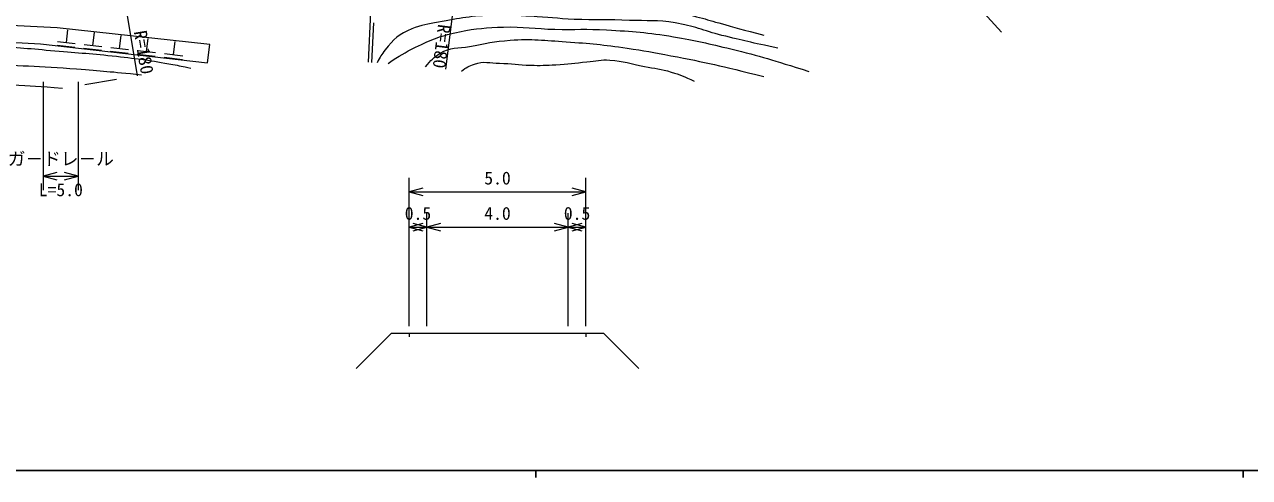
# Model space of a CAD drawing. Units: millimetres on the paper, with parts at other scales. Extents: x 40 to 680, y 20 to 380.
# Drawn here: x 195.7 to 368.9, y 204 to 268.1 of the extents above; entities that cross this region are included whole.
import ezdxf
from ezdxf.enums import TextEntityAlignment as Align

# ---------------------------------------------------------------- set-up
doc = ezdxf.new("R2010")
doc.units = ezdxf.units.MM
doc.layers.add('M-BGD', color=7, linetype='Continuous', lineweight=18)
doc.layers.add('M-TTL-BAND', color=7, linetype='Continuous', lineweight=25)
doc.styles.add('ＭＳ ゴシック', font='')
doc.styles.get('ＭＳ ゴシック').set_extended_font_data('MS Gothic')

msp = doc.modelspace()

# ---------------------------------------------------------------- linework, layer by layer
at = {"layer": 'M-BGD'}
for p, q in [((258.925, 291.603), (255.206, 261.835)), ((206.613, 290.475), (211.613, 260.894)), ((333.836, 267.055), (329.07, 272.309)), ((200.278, 267.663), (177.824, 268.822)), ((244.598, 269.884), (244.245, 262.797)), ((221.889, 265.321), (200.278, 267.663)), ((201.585, 265.594), (201.792, 267.398)), ((205.341, 265.168), (205.551, 266.991)), ((245.023, 268.374), (244.744, 262.773)), ((176.314, 266.571), (197.946, 265.406)), ((197.946, 265.406), (221.552, 262.696)), ((200.281, 265.238), (202.775, 264.952)), ((200.338, 265.737), (202.832, 265.451)), ((204.082, 265.312), (206.6, 265.023)), ((209.121, 264.739), (209.333, 266.581)), ((212.925, 264.307), (213.139, 266.169)), ((216.753, 263.872), (216.969, 265.754)), ((221.552, 262.696), (221.889, 265.321)), ((204.025, 264.809), (206.542, 264.52)), ((207.792, 264.376), (210.333, 264.085)), ((207.85, 264.885), (210.392, 264.593)), ((211.583, 263.941), (214.149, 263.647)), ((211.642, 264.454), (214.208, 264.16)), ((215.399, 263.503), (217.988, 263.206)), ((215.458, 264.021), (218.048, 263.724)), ((198.326, 260.038), (198.326, 244.663)), ((203.275, 260.038), (203.275, 244.663)), ((204.199, 259.641), (208.655, 260.394)), ((200.258, 247.181), (198.326, 246.663)), ((198.326, 246.663), (203.275, 246.663)), ((198.326, 246.663), (200.258, 246.145)), ((203.275, 246.663), (201.343, 247.181)), ((201.343, 246.145), (203.275, 246.663)), ((250.06, 225.437), (250.06, 246.437)), ((275.06, 225.437), (275.06, 246.437)), ((251.992, 244.955), (250.06, 244.437)), ((250.06, 244.437), (275.06, 244.437)), ((250.06, 244.437), (251.992, 243.92)), ((275.06, 244.437), (273.129, 244.955)), ((273.129, 243.92), (275.06, 244.437)), ((252.56, 225.437), (252.56, 241.437)), ((252.56, 230.437), (252.56, 241.437)), ((272.56, 225.437), (272.56, 241.437)), ((272.56, 230.437), (272.56, 241.437)), ((251.992, 239.955), (250.06, 239.437)), ((250.06, 239.437), (252.56, 239.437)), ((250.06, 239.437), (251.992, 238.92)), ((252.56, 239.437), (250.629, 239.955)), ((250.629, 238.92), (252.56, 239.437)), ((254.492, 239.955), (252.56, 239.437)), ((252.56, 239.437), (272.56, 239.437)), ((252.56, 239.437), (254.492, 238.92)), ((272.56, 239.437), (270.629, 239.955)), ((270.629, 238.92), (272.56, 239.437)), ((274.492, 239.955), (272.56, 239.437)), ((272.56, 239.437), (275.06, 239.437)), ((272.56, 239.437), (274.492, 238.92)), ((275.06, 239.437), (273.129, 239.955)), ((273.129, 238.92), (275.06, 239.437)), ((247.56, 224.437), (242.56, 219.437)), ((247.56, 224.437), (277.56, 224.437)), ((250.06, 224.437), (250.06, 223.937)), ((275.06, 224.437), (275.06, 223.937)), ((277.56, 224.437), (282.56, 219.437))]:
    msp.add_line(p, q, dxfattribs=at)
for points, knots in [([(262.119, 271.314), (263.684, 271.262), (264.099, 271.241), (265.367, 271.167), (267.357, 271.052), (268.467, 270.914), (270.454, 270.744), (272.229, 270.591), (273.22, 270.455), (274.998, 270.342), (276.581, 270.242), (277.469, 270.159), (279.055, 270.165), (280.293, 270.17), (280.982, 270.347), (282.219, 270.339), (283.777, 270.328), (284.653, 270.276), (286.198, 270.081), (287.968, 269.857), (288.955, 269.671), (290.688, 269.248), (291.931, 268.945), (292.609, 268.703), (293.841, 268.359), (296.331, 267.663), (297.122, 267.458), (300.229, 266.625)], [0, 0, 0, 0, 1, 1, 1, 2, 2, 2, 3, 3, 3, 4, 4, 4, 5, 5, 5, 6, 6, 6, 7, 7, 7, 8, 8, 8, 9, 9, 9, 9]), ([(302.224, 264.78), (298.387, 265.617), (297.371, 265.831), (294.285, 266.608), (291.687, 267.262), (290.306, 267.961), (287.661, 268.383), (285.17, 268.781), (283.733, 268.634), (281.212, 268.729), (278.159, 268.844), (276.443, 268.735), (273.39, 268.872), (271.016, 268.978), (269.694, 269.176), (267.32, 269.299), (265.254, 269.406), (264.094, 269.529), (262.026, 269.467), (258.946, 269.376), (257.233, 269.016), (254.2, 268.477), (252.702, 268.211), (251.835, 268.087), (250.423, 267.521), (248.69, 266.826), (247.807, 266.038), (246.679, 264.551), (246.17, 263.879), (245.948, 263.582), (245.527, 262.727)], [0, 0, 0, 0, 1, 1, 1, 2, 2, 2, 3, 3, 3, 4, 4, 4, 5, 5, 5, 6, 6, 6, 7, 7, 7, 8, 8, 8, 9, 9, 9, 10, 10, 10, 10]), ([(134.678, 262.379), (136.051, 263.599), (136.437, 263.956), (137.643, 264.868), (138.615, 265.603), (139.083, 266.167), (140.199, 266.66), (141.173, 267.09), (141.824, 267.057), (142.887, 267.111), (143.784, 267.157), (144.298, 267.14), (145.183, 266.991), (146.399, 266.786), (147.017, 266.385), (148.229, 266.16), (149.388, 265.945), (150.063, 266.007), (151.242, 265.973), (152.868, 265.925), (153.78, 265.925), (155.406, 265.957), (158.074, 266.008), (159.563, 266.243), (162.232, 266.235), (164.443, 266.228), (165.68, 266.154), (167.891, 266.093), (172.973, 265.952), (175.822, 265.929), (180.901, 265.707), (184.934, 265.531), (187.193, 265.419), (191.22, 265.148), (194.636, 264.917), (196.545, 264.719), (199.956, 264.426), (203.361, 264.132), (205.273, 264.017), (208.669, 263.639), (211.79, 263.292), (213.539, 263.066), (216.625, 262.483), (217.621, 262.294), (217.953, 262.239), (219.168, 261.974)], [0, 0, 0, 0, 1, 1, 1, 2, 2, 2, 3, 3, 3, 4, 4, 4, 5, 5, 5, 6, 6, 6, 7, 7, 7, 8, 8, 8, 9, 9, 9, 10, 10, 10, 11, 11, 11, 12, 12, 12, 13, 13, 13, 14, 14, 14, 15, 15, 15, 15]), ([(247.076, 262.626), (248.796, 263.789), (249.389, 264.131), (250.969, 264.919), (253.28, 266.071), (254.678, 266.588), (257.207, 267.11), (259.59, 267.602), (260.969, 267.7), (263.402, 267.774), (266.247, 267.861), (267.838, 267.533), (270.684, 267.463), (273.535, 267.393), (275.138, 267.551), (277.984, 267.385), (281.693, 267.168), (283.782, 267.031), (287.446, 266.417), (290.638, 265.882), (292.402, 265.442), (295.548, 264.683), (299.904, 263.632), (301.348, 263.141), (306.573, 261.511)], [0, 0, 0, 0, 1, 1, 1, 2, 2, 2, 3, 3, 3, 4, 4, 4, 5, 5, 5, 6, 6, 6, 7, 7, 7, 8, 8, 8, 8]), ([(252.398, 262.159), (253.121, 263.096), (253.529, 263.491), (254.458, 264.083), (255.861, 264.979), (256.98, 264.705), (258.613, 265.03), (260.835, 265.472), (262.086, 265.751), (264.346, 265.918), (267.44, 266.146), (269.191, 265.899), (272.287, 265.693), (275.653, 265.47), (277.538, 265.28), (280.876, 264.794), (283.304, 264.441), (284.654, 264.175), (287.067, 263.728), (292.249, 262.769), (293.936, 262.303), (300.237, 260.799)], [0, 0, 0, 0, 1, 1, 1, 2, 2, 2, 3, 3, 3, 4, 4, 4, 5, 5, 5, 6, 6, 6, 7, 7, 7, 7]), ([(212.188, 260.99), (207.783, 261.433), (206.614, 261.531), (203.035, 261.801), (197.728, 262.2), (194.746, 262.29), (189.428, 262.494), (184.985, 262.664), (182.493, 262.726), (178.047, 262.72), (172.503, 262.713), (169.402, 262.346), (163.858, 262.327), (159.138, 262.311), (156.496, 262.482), (151.778, 262.607), (148.62, 262.69), (146.831, 263.243), (143.694, 262.866), (142.567, 262.731), (141.93, 262.595), (140.868, 262.199), (139.897, 261.837), (139.323, 261.656), (138.466, 261.075), (137.578, 260.472), (137.27, 260.1), (136.483, 259.171)], [0, 0, 0, 0, 1, 1, 1, 2, 2, 2, 3, 3, 3, 4, 4, 4, 5, 5, 5, 6, 6, 6, 7, 7, 7, 8, 8, 8, 9, 9, 9, 9]), ([(257.45, 261.554), (258.172, 262.082), (258.526, 262.26), (259.294, 262.538), (260.604, 263.011), (261.466, 262.675), (262.859, 262.659), (264.569, 262.639), (265.519, 262.426), (267.228, 262.375), (268.623, 262.334), (269.406, 262.366), (270.801, 262.434), (272.528, 262.519), (273.486, 262.696), (275.21, 262.847), (276.472, 262.957), (277.179, 263.209), (278.443, 263.116), (280.378, 262.973), (281.424, 262.582), (283.327, 262.204), (284.816, 261.909), (285.68, 261.86), (287.13, 261.412), (288.437, 261.008), (288.915, 260.798), (290.385, 260.117)], [0, 0, 0, 0, 1, 1, 1, 2, 2, 2, 3, 3, 3, 4, 4, 4, 5, 5, 5, 6, 6, 6, 7, 7, 7, 8, 8, 8, 9, 9, 9, 9]), ([(144.67, 257.404), (145.918, 257.971), (146.377, 258.106), (147.51, 258.44), (149.931, 259.154), (151.415, 258.978), (153.933, 259.132), (155.833, 259.248), (156.9, 259.278), (158.803, 259.311), (161.717, 259.361), (163.35, 259.233), (166.264, 259.252), (173.501, 259.298), (177.551, 259.637), (184.789, 259.666), (188.344, 259.681), (190.339, 259.723), (193.891, 259.577), (196.688, 259.462), (197.618, 259.402), (201.045, 259.131)], [0, 0, 0, 0, 1, 1, 1, 2, 2, 2, 3, 3, 3, 4, 4, 4, 5, 5, 5, 6, 6, 6, 7, 7, 7, 7])]:
    msp.add_open_spline(points, degree=3, knots=knots, dxfattribs=at)
at = {"layer": 'M-TTL-BAND'}
for p, q in [((40, 205), (579, 205)), ((268, 205), (268, 204)), ((368, 205), (368, 204))]:
    msp.add_line(p, q, dxfattribs=at)

# ---------------------------------------------------------------- texts
at = {"layer": 'M-BGD', "style": 'ＭＳ ゴシック'}
msp.add_text('R=180', height=1.833, rotation=279.593, dxfattribs=at).set_placement((211.613, 260.894), align=Align.BOTTOM_RIGHT)
msp.add_text('R=180', height=1.833, rotation=262.879, dxfattribs=at).set_placement((255.206, 261.835), align=Align.TOP_RIGHT)
for s, p in [('ガ－ドレ－ル', (200.8, 247.663)), ('5.0', (262.56, 244.937)), ('0.5', (251.31, 239.937)), ('4.0', (262.56, 239.937)), ('0.5', (273.81, 239.937))]:
    msp.add_text(s, height=1.833, dxfattribs=at).set_placement(p, align=Align.BOTTOM_CENTER)
msp.add_text('L=5.0', height=1.833, dxfattribs=at).set_placement((200.8, 245.663), align=Align.TOP_CENTER)

doc.saveas('drawing.dxf')
